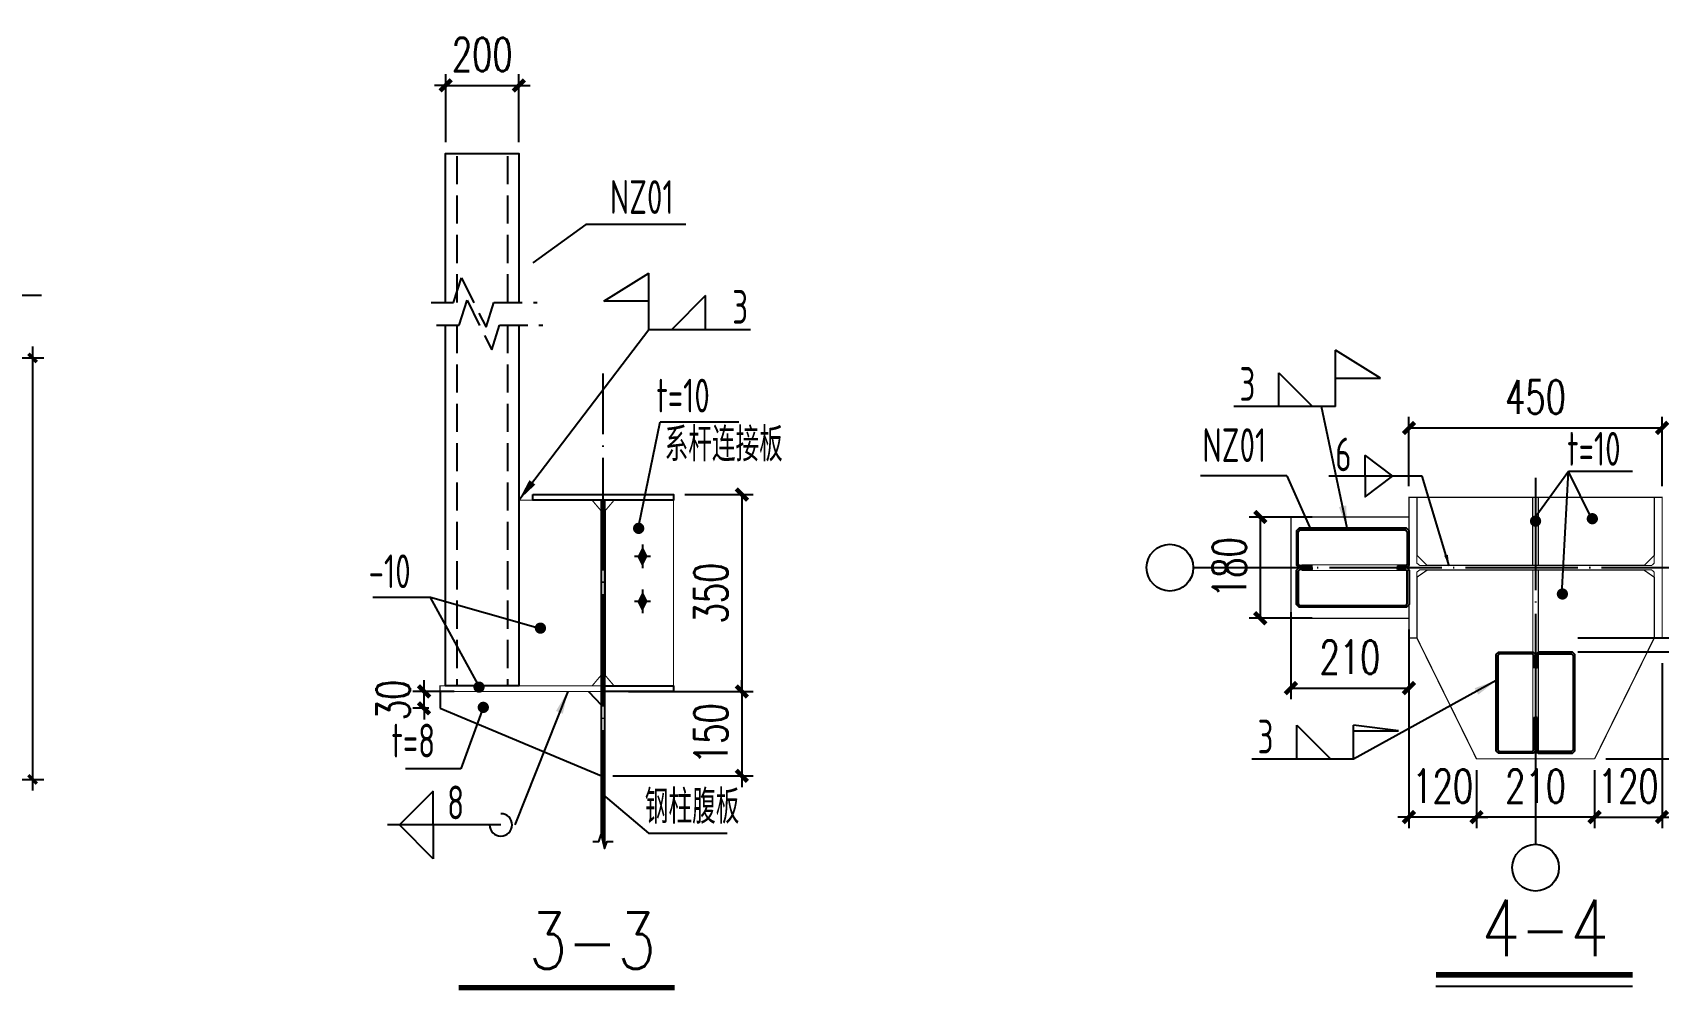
# Model space of a CAD drawing. Extents: x 180850 to 1400258, y 48356 to 327067.
# Drawn here: x 1362115 to 1376570, y 160139 to 168657 of the extents above; entities that cross this region are included whole.
import ezdxf

# ---------------------------------------------------------------- set-up
doc = ezdxf.new("R2010")
doc.units = 0
doc.header["$LTSCALE"] = 1000
doc.linetypes.add('DASH', pattern=[0.35, 0.25, -0.1])
doc.linetypes.add('DOTE', pattern=[2.42, 2, -0.2, 0.02, -0.2])
for name, color, linetype in [('ADIM', 3, 'Continuous'), ('AXIS', 3, 'Continuous'), ('DOTE', 1, 'Continuous'), ('GL', 150, 'Continuous'), ('GZ', 50, 'Continuous'), ('LT', 27, 'Continuous'), ('PZ', 202, 'Continuous'), ('TEXT', 7, 'Continuous')]:
    doc.layers.add(name, color=color, linetype=linetype)
doc.styles.add('_TCH_DIM_T3', font='SIMPLEX', dxfattribs={"width": 0.705882, "bigfont": 'GBCBIG'})
doc.styles.add('SIM-TSSC', font='simplex.shx', dxfattribs={"width": 0.8, "bigfont": 'tssdchn.shx'})
doc.styles.get("Standard").update_dxf_attribs({"font": 'gbenor.shx', "bigfont": 'gbcbig.shx'})
doc.styles.add('TSSD_Dimension', font='Tssdeng.shx', dxfattribs={"width": 0.8, "bigfont": 'hztxt.shx'})
doc.styles.add('TSSD_Label', font='tssdeng.shx', dxfattribs={"width": 0.7, "bigfont": 'hztxt.shx'})
doc.styles.add('TSSD_Norm', font='tssdeng.shx', dxfattribs={"bigfont": 'hztxt.shx'})
doc.dimstyles.new('TCH_100_5', dxfattribs={"dimtxt": 297.5, "dimasz": 100, "dimexe": 100, "dimexo": 100, "dimgap": 126.25, "dimtad": 1, "dimdec": 0, "dimlfac": 0.2, "dimzin": 0, "dimdsep": 46, "dimtxsty": '_TCH_DIM_T3', "dimblk": 'ARCHTICK', "dimcen": 0.09, "dimclrd": 126, "dimclre": 126, "dimclrt": 7, "dimazin": 2, "dimtfac": 1, "dimtdec": 0, "dimtix": 1, "dimtmove": 2, "dimatfit": 3, "dimfxl": 1, "dimtolj": 1, "dimtzin": 0, "dimarcsym": 0})
doc.dimstyles.new('TSSD_10_100', dxfattribs={"dimtxt": 300, "dimasz": 100, "dimexe": 100, "dimexo": 250, "dimgap": 100, "dimtad": 1, "dimdec": 0, "dimlfac": 0.1, "dimzin": 0, "dimdsep": 46, "dimtxsty": 'TSSD_Dimension', "dimblk": 'ARCHTICK', "dimblk1": 'ARCHTICK', "dimblk2": 'ARCHTICK', "dimcen": 0, "dimdle": 100, "dimclrt": 7, "dimadec": 0, "dimazin": 0, "dimtfac": 1, "dimtdec": 0, "dimtix": 1, "dimtmove": 2, "dimatfit": 3, "dimfxl": 1, "dimtolj": 1, "dimtzin": 0, "dimarcsym": 0})
doc.dimstyles.new('TSSD_20_100', dxfattribs={"dimtxt": 300, "dimasz": 75, "dimexe": 100, "dimexo": 250, "dimgap": 100, "dimtad": 1, "dimdec": 0, "dimlfac": 0.2, "dimzin": 0, "dimdsep": 46, "dimtxsty": 'TSSD_Dimension', "dimblk": 'ARCHTICK', "dimcen": 0, "dimdle": 100, "dimclrt": 7, "dimadec": 0, "dimazin": 0, "dimtfac": 1, "dimtdec": 0, "dimtix": 1, "dimtmove": 2, "dimatfit": 3, "dimfxl": 1, "dimtolj": 1, "dimtzin": 0, "dimarcsym": 0})
doc.dimstyles.new('TSSD_LEADER_STYLE_200.0', dxfattribs={"dimtxt": 0.18, "dimasz": 200, "dimexe": 0.18, "dimexo": 0.0625, "dimgap": 0.09, "dimtad": 0, "dimtih": 1, "dimtoh": 1, "dimdec": 4, "dimzin": 0, "dimdsep": 46, "dimtxsty": 'Standard', "dimcen": 0.09, "dimadec": 0, "dimazin": 0, "dimtfac": 1, "dimtdec": 4, "dimtofl": 0, "dimtmove": 0, "dimatfit": 3, "dimfxl": 1, "dimtolj": 1, "dimtzin": 0, "dimarcsym": 0})

# ---------------------------------------------------------------- blocks, each defined once
blk = doc.blocks.new('_ArchTick')
at = {"color": 0, "linetype": 'ByBlock', "const_width": 0.4}
blk.add_lwpolyline([(-0.5, -0.5), (0.5, 0.5)], dxfattribs=at)
blk = doc.blocks.new('*D1867')
at = {"layer": 'Defpoints', "color": 0, "transparency": 16777216}
for p in [(1367314, 162798), (1367173, 162048), (1368421, 162048)]:
    blk.add_point(p, dxfattribs=at)
at = {"layer": 'GL', "color": 126, "lineweight": -2, "transparency": 16777216}
for p, q in [((1367414, 162798), (1368521, 162798)), ((1368421, 162798), (1368421, 162898)), ((1368421, 162798), (1368421, 162048)), ((1367273, 162048), (1368521, 162048)), ((1368421, 162048), (1368421, 161948))]:
    blk.add_line(p, q, dxfattribs=at)
at = {"layer": 'GL', "color": 126, "lineweight": -2, "transparency": 16777216, "xscale": 100, "yscale": 100, "zscale": 100}
for p, rotation in [((1368421, 162798), 270), ((1368421, 162048), 90)]:
    blk.add_blockref('_ArchTick', p, dxfattribs=dict(at, rotation=rotation))
at = {"layer": 'GL', "color": 7, "transparency": 16777216, "insert": (1368146, 162423), "char_height": 297.5, "attachment_point": 5, "rotation": 90, "style": '_TCH_DIM_T3'}
blk.add_mtext('\\A1;150', dxfattribs=at)
blk = doc.blocks.new('*D1868')
at = {"layer": 'Defpoints', "color": 0, "transparency": 16777216}
for p in [(1365596, 162798), (1365963, 162798), (1365738, 162648)]:
    blk.add_point(p, dxfattribs=at)
at = {"layer": 'GL', "color": 126, "lineweight": -2, "transparency": 16777216}
for p, q in [((1365863, 162798), (1365496, 162798)), ((1365596, 162798), (1365596, 162898)), ((1365596, 162648), (1365596, 162798)), ((1365638, 162648), (1365496, 162648)), ((1365596, 162648), (1365596, 162548))]:
    blk.add_line(p, q, dxfattribs=at)
at = {"layer": 'GL', "color": 126, "lineweight": -2, "transparency": 16777216, "xscale": 100, "yscale": 100, "zscale": 100}
for p, rotation in [((1365596, 162798), 270), ((1365596, 162648), 90)]:
    blk.add_blockref('_ArchTick', p, dxfattribs=dict(at, rotation=rotation))
at = {"layer": 'GL', "color": 7, "transparency": 16777216, "insert": (1365321, 162723), "char_height": 297.5, "attachment_point": 5, "rotation": 90, "style": '_TCH_DIM_T3'}
blk.add_mtext('\\A1;30', dxfattribs=at)
blk = doc.blocks.new('_WELD004')
at = {"color": 0, "linetype": 'ByBlock'}
for p, q in [((0, 1), (1, 0)), ((0, 0), (0, 1))]:
    blk.add_line(p, q, dxfattribs=at)
blk = doc.blocks.new('*D1869')
at = {"layer": 'Defpoints', "color": 0, "transparency": 16777216}
for p in [(1366438, 168187), (1365788, 167583), (1366438, 167583)]:
    blk.add_point(p, dxfattribs=at)
at = {"layer": 'GL', "color": 126, "lineweight": -2, "transparency": 16777216}
for p, q in [((1365788, 167683), (1365788, 168287)), ((1366438, 167683), (1366438, 168287)), ((1365788, 168187), (1365688, 168187)), ((1365788, 168187), (1366438, 168187)), ((1366438, 168187), (1366538, 168187))]:
    blk.add_line(p, q, dxfattribs=at)
at = {"layer": 'GL', "color": 126, "lineweight": -2, "transparency": 16777216, "xscale": 100, "yscale": 100, "zscale": 100}
blk.add_blockref('_ArchTick', (1365788, 168187), dxfattribs=at)
at = {"layer": 'GL', "color": 126, "lineweight": -2, "transparency": 16777216, "xscale": 100, "yscale": 100, "zscale": 100, "rotation": 180}
blk.add_blockref('_ArchTick', (1366438, 168187), dxfattribs=at)
at = {"layer": 'GL', "color": 7, "transparency": 16777216, "insert": (1366113, 168462), "char_height": 297.5, "attachment_point": 5, "style": '_TCH_DIM_T3'}
blk.add_mtext('\\A1;200', dxfattribs=at)
blk = doc.blocks.new('*D2059')
at = {"layer": 'Defpoints', "color": 0, "transparency": 16777216}
for p in [(1367813, 164548), (1367813, 162798), (1368421, 162798)]:
    blk.add_point(p, dxfattribs=at)
at = {"layer": 'GL', "color": 126, "lineweight": -2, "transparency": 16777216}
for p, q in [((1367913, 164548), (1368521, 164548)), ((1368421, 164548), (1368421, 162798)), ((1367913, 162798), (1368521, 162798))]:
    blk.add_line(p, q, dxfattribs=at)
at = {"layer": 'GL', "color": 126, "lineweight": -2, "transparency": 16777216, "xscale": 100, "yscale": 100, "zscale": 100}
for p, rotation in [((1368421, 164548), 90), ((1368421, 162798), 270)]:
    blk.add_blockref('_ArchTick', p, dxfattribs=dict(at, rotation=rotation))
at = {"layer": 'GL', "color": 7, "transparency": 16777216, "insert": (1368146, 163673), "char_height": 297.5, "attachment_point": 5, "rotation": 90, "style": '_TCH_DIM_T3'}
blk.add_mtext('\\A1;350', dxfattribs=at)
blk = doc.blocks.new('*D1875')
at = {"layer": 'Defpoints', "color": 0, "transparency": 16777216}
for p in [(1376602, 165141), (1374352, 164524), (1376602, 164524)]:
    blk.add_point(p, dxfattribs=at)
at = {"layer": 'GL', "color": 126, "lineweight": -2, "transparency": 16777216}
for p, q in [((1374352, 164624), (1374352, 165241)), ((1376602, 164624), (1376602, 165241)), ((1374352, 165141), (1376602, 165141))]:
    blk.add_line(p, q, dxfattribs=at)
at = {"layer": 'GL', "color": 126, "lineweight": -2, "transparency": 16777216, "xscale": 100, "yscale": 100, "zscale": 100, "rotation": 180}
blk.add_blockref('_ArchTick', (1374352, 165141), dxfattribs=at)
at = {"layer": 'GL', "color": 126, "lineweight": -2, "transparency": 16777216, "xscale": 100, "yscale": 100, "zscale": 100}
blk.add_blockref('_ArchTick', (1376602, 165141), dxfattribs=at)
at = {"layer": 'GL', "color": 7, "transparency": 16777216, "insert": (1375477, 165416), "char_height": 297.5, "attachment_point": 5, "style": '_TCH_DIM_T3'}
blk.add_mtext('\\A1;450', dxfattribs=at)
blk = doc.blocks.new('*D1876')
at = {"layer": 'Defpoints', "color": 0, "transparency": 16777216}
for p in [(1374952, 162199), (1376002, 162199), (1374952, 161681)]:
    blk.add_point(p, dxfattribs=at)
at = {"layer": 'GL', "color": 126, "lineweight": -2, "transparency": 16777216}
for p, q in [((1374952, 162099), (1374952, 161581)), ((1376002, 162099), (1376002, 161581)), ((1376002, 161681), (1374952, 161681))]:
    blk.add_line(p, q, dxfattribs=at)
at = {"layer": 'GL', "color": 126, "lineweight": -2, "transparency": 16777216, "xscale": 100, "yscale": 100, "zscale": 100, "rotation": 180}
blk.add_blockref('_ArchTick', (1374952, 161681), dxfattribs=at)
at = {"layer": 'GL', "color": 126, "lineweight": -2, "transparency": 16777216, "xscale": 100, "yscale": 100, "zscale": 100}
blk.add_blockref('_ArchTick', (1376002, 161681), dxfattribs=at)
at = {"layer": 'GL', "color": 7, "transparency": 16777216, "insert": (1375477, 161956), "char_height": 297.5, "attachment_point": 5, "style": '_TCH_DIM_T3'}
blk.add_mtext('\\A1;210', dxfattribs=at)
blk = doc.blocks.new('*D1877')
at = {"layer": 'Defpoints', "color": 0, "transparency": 16777216}
for p in [(1374352, 163149), (1374952, 162199), (1374352, 161681)]:
    blk.add_point(p, dxfattribs=at)
at = {"layer": 'GL', "color": 126, "lineweight": -2, "transparency": 16777216}
for p, q in [((1374352, 163049), (1374352, 161581)), ((1374952, 162099), (1374952, 161581)), ((1374352, 161681), (1374252, 161681)), ((1374952, 161681), (1374352, 161681)), ((1374952, 161681), (1375052, 161681))]:
    blk.add_line(p, q, dxfattribs=at)
at = {"layer": 'GL', "color": 126, "lineweight": -2, "transparency": 16777216, "xscale": 100, "yscale": 100, "zscale": 100}
blk.add_blockref('_ArchTick', (1374352, 161681), dxfattribs=at)
at = {"layer": 'GL', "color": 126, "lineweight": -2, "transparency": 16777216, "xscale": 100, "yscale": 100, "zscale": 100, "rotation": 180}
blk.add_blockref('_ArchTick', (1374952, 161681), dxfattribs=at)
at = {"layer": 'GL', "color": 7, "transparency": 16777216, "insert": (1374652, 161956), "char_height": 297.5, "attachment_point": 5, "style": '_TCH_DIM_T3'}
blk.add_mtext('\\A1;120', dxfattribs=at)
blk = doc.blocks.new('*D1879')
at = {"layer": 'Defpoints', "color": 0, "transparency": 16777216}
for p in [(1373592, 164349), (1373030, 163449), (1373592, 163449)]:
    blk.add_point(p, dxfattribs=at)
at = {"layer": 'GL', "color": 126, "lineweight": -2, "transparency": 16777216}
for p, q in [((1373492, 164349), (1372930, 164349)), ((1373030, 164349), (1373030, 163449)), ((1373492, 163449), (1372930, 163449))]:
    blk.add_line(p, q, dxfattribs=at)
at = {"layer": 'GL', "color": 126, "lineweight": -2, "transparency": 16777216, "xscale": 100, "yscale": 100, "zscale": 100}
for p, rotation in [((1373030, 164349), 90), ((1373030, 163449), 270)]:
    blk.add_blockref('_ArchTick', p, dxfattribs=dict(at, rotation=rotation))
at = {"layer": 'GL', "color": 7, "transparency": 16777216, "insert": (1372755, 163899), "char_height": 297.5, "attachment_point": 5, "rotation": 90, "style": '_TCH_DIM_T3'}
blk.add_mtext('\\A1;180', dxfattribs=at)
blk = doc.blocks.new('*D1880')
at = {"layer": 'Defpoints', "color": 0, "transparency": 16777216}
for p in [(1373302, 163602), (1374352, 163449), (1374352, 162828)]:
    blk.add_point(p, dxfattribs=at)
at = {"layer": 'GL', "color": 126, "lineweight": -2, "transparency": 16777216}
for p, q in [((1373302, 163502), (1373302, 162728)), ((1374352, 163349), (1374352, 162728)), ((1373302, 162828), (1374352, 162828))]:
    blk.add_line(p, q, dxfattribs=at)
at = {"layer": 'GL', "color": 126, "lineweight": -2, "transparency": 16777216, "xscale": 100, "yscale": 100, "zscale": 100, "rotation": 180}
blk.add_blockref('_ArchTick', (1373302, 162828), dxfattribs=at)
at = {"layer": 'GL', "color": 126, "lineweight": -2, "transparency": 16777216, "xscale": 100, "yscale": 100, "zscale": 100}
blk.add_blockref('_ArchTick', (1374352, 162828), dxfattribs=at)
at = {"layer": 'GL', "color": 7, "transparency": 16777216, "insert": (1373827, 163103), "char_height": 297.5, "attachment_point": 5, "style": '_TCH_DIM_T3'}
blk.add_mtext('\\A1;210', dxfattribs=at)
blk = doc.blocks.new('*D1882')
at = {"layer": 'Defpoints', "color": 0, "transparency": 16777216}
for p in [(1376602, 163149), (1377712, 163149), (1376002, 162199)]:
    blk.add_point(p, dxfattribs=at)
at = {"layer": 'GL', "color": 126, "lineweight": -2, "transparency": 16777216}
for p, q in [((1376702, 163149), (1377812, 163149)), ((1377712, 162199), (1377712, 163149)), ((1376102, 162199), (1377812, 162199))]:
    blk.add_line(p, q, dxfattribs=at)
at = {"layer": 'GL', "color": 126, "lineweight": -2, "transparency": 16777216, "xscale": 100, "yscale": 100, "zscale": 100}
for p, rotation in [((1377712, 163149), 90), ((1377712, 162199), 270)]:
    blk.add_blockref('_ArchTick', p, dxfattribs=dict(at, rotation=rotation))
at = {"layer": 'GL', "color": 7, "transparency": 16777216, "insert": (1377437, 162674), "char_height": 297.5, "attachment_point": 5, "rotation": 90, "style": '_TCH_DIM_T3'}
blk.add_mtext('\\A1;210', dxfattribs=at)
blk = doc.blocks.new('*D1889')
at = {"layer": 'Defpoints', "color": 0, "transparency": 16777216}
for p in [(1376602, 163149), (1376002, 162199), (1376602, 161681)]:
    blk.add_point(p, dxfattribs=at)
at = {"layer": 'GL', "color": 126, "lineweight": -2, "transparency": 16777216}
for p, q in [((1376602, 163049), (1376602, 161581)), ((1376002, 162099), (1376002, 161581)), ((1376002, 161681), (1375902, 161681)), ((1376002, 161681), (1376602, 161681)), ((1376602, 161681), (1376702, 161681))]:
    blk.add_line(p, q, dxfattribs=at)
at = {"layer": 'GL', "color": 126, "lineweight": -2, "transparency": 16777216, "xscale": 100, "yscale": 100, "zscale": 100}
blk.add_blockref('_ArchTick', (1376002, 161681), dxfattribs=at)
at = {"layer": 'GL', "color": 126, "lineweight": -2, "transparency": 16777216, "xscale": 100, "yscale": 100, "zscale": 100, "rotation": 180}
blk.add_blockref('_ArchTick', (1376602, 161681), dxfattribs=at)
at = {"layer": 'GL', "color": 7, "transparency": 16777216, "insert": (1376302, 161956), "char_height": 297.5, "attachment_point": 5, "style": '_TCH_DIM_T3'}
blk.add_mtext('\\A1;120', dxfattribs=at)
blk = doc.blocks.new('*D1893')
at = {"layer": 'Defpoints', "color": 0, "transparency": 16777216}
for p in [(1375754, 163274), (1375754, 163149), (1377241, 163149)]:
    blk.add_point(p, dxfattribs=at)
at = {"layer": 'GL', "color": 126, "lineweight": -2, "transparency": 16777216}
for p, q in [((1377241, 163274), (1377241, 163374)), ((1375854, 163274), (1377341, 163274)), ((1377241, 163274), (1377241, 163149)), ((1375854, 163149), (1377341, 163149)), ((1377241, 163149), (1377241, 163049))]:
    blk.add_line(p, q, dxfattribs=at)
at = {"layer": 'GL', "color": 126, "lineweight": -2, "transparency": 16777216, "xscale": 100, "yscale": 100, "zscale": 100}
for p, rotation in [((1377241, 163274), 270), ((1377241, 163149), 90)]:
    blk.add_blockref('_ArchTick', p, dxfattribs=dict(at, rotation=rotation))
at = {"layer": 'GL', "color": 7, "transparency": 16777216, "insert": (1376966, 163211), "char_height": 297.5, "attachment_point": 5, "rotation": 90, "style": '_TCH_DIM_T3'}
blk.add_mtext('\\A1;25', dxfattribs=at)
blk = doc.blocks.new('*D2002')
at = {"layer": 'AXIS', "color": 0, "lineweight": -2, "transparency": 16777216}
for p, q in [((1362115, 165864), (1362115, 161916)), ((1360361, 165764), (1362215, 165764)), ((1360360, 162016), (1362215, 162016))]:
    blk.add_line(p, q, dxfattribs=at)
at = {"layer": 'Defpoints', "color": 0, "transparency": 16777216}
for p in [(1360111, 165764), (1360110, 162016), (1362115, 162016)]:
    blk.add_point(p, dxfattribs=at)
at = {"layer": 'AXIS', "color": 0, "lineweight": -2, "transparency": 16777216, "xscale": 75, "yscale": 75, "zscale": 75}
for p, rotation in [((1362115, 165764), 90), ((1362115, 162016), 270)]:
    blk.add_blockref('_ArchTick', p, dxfattribs=dict(at, rotation=rotation))
at = {"layer": 'AXIS', "color": 7, "transparency": 16777216, "insert": (1361865, 163890), "char_height": 300, "attachment_point": 5, "rotation": 90, "style": 'TSSD_Dimension'}
blk.add_mtext('\\A1;750', dxfattribs=at)

msp = doc.modelspace()

# ---------------------------------------------------------------- hatches: boundary and pattern name
for points in [[(1367537.52, 164068.35), (1367572.62, 163998.15), (1367537.52, 163927.95), (1367502.42, 163998.15)], [(1367537.52, 163668.35), (1367572.62, 163598.15), (1367537.52, 163527.95), (1367502.42, 163598.15)]]:
    msp.add_hatch(color=256).paths.add_polyline_path(points)
at = {"layer": 'AXIS'}
h = msp.add_hatch(color=256, dxfattribs=at)
h.paths.add_polyline_path([(1367194.53, 166267.91), (1367594.53, 166517.91), (1367594.53, 166267.91)], flags=16)
edge = h.paths.add_edge_path()
edge.add_line((1367194.53, 166267.91), (1367594.53, 166517.91))
edge.add_line((1367594.53, 166267.91), (1367194.53, 166267.91))
edge.add_line((1367594.53, 166017.91), (1367594.53, 166517.91))
h = msp.add_hatch(color=256, dxfattribs=at)
h.paths.add_polyline_path([(1374099.45, 165582.51), (1373699.45, 165832.51), (1373699.45, 165582.51)], flags=16)
edge = h.paths.add_edge_path()
edge.add_line((1374099.45, 165582.51), (1373699.45, 165832.51))
edge.add_line((1373699.45, 165582.51), (1374099.45, 165582.51))
edge.add_line((1373699.45, 165332.51), (1373699.45, 165832.51))
h = msp.add_hatch(color=256, dxfattribs=at)
h.paths.add_polyline_path([(1374260.17, 162447.04), (1373860.17, 162697.04), (1373860.17, 162447.04)], flags=16)
edge = h.paths.add_edge_path()
edge.add_line((1374260.17, 162447.04), (1373860.17, 162697.04))
edge.add_line((1373860.17, 162447.04), (1374260.17, 162447.04))
edge.add_line((1373860.17, 162197.04), (1373860.17, 162697.04))

# ---------------------------------------------------------------- linework, layer by layer
for p, q in [((1367537.52, 164103.45), (1367537.52, 163892.85)), ((1367607.72, 163998.15), (1367467.32, 163998.15)), ((1367537.52, 164068.35), (1367502.42, 163998.15)), ((1367537.52, 163927.95), (1367502.42, 163998.15)), ((1367537.52, 164068.35), (1367572.62, 163998.15)), ((1367537.52, 163927.95), (1367572.62, 163998.15)), ((1367537.52, 163668.35), (1367502.42, 163598.15)), ((1367537.52, 163703.45), (1367537.52, 163492.85)), ((1367537.52, 163668.35), (1367572.62, 163598.15)), ((1367607.72, 163598.15), (1367467.32, 163598.15)), ((1367537.52, 163527.95), (1367502.42, 163598.15)), ((1367537.52, 163527.95), (1367572.62, 163598.15))]:
    msp.add_line(p, q)
at = {"layer": 'ADIM', "const_width": 50}
for points in [[(1365903.9, 160163.95), (1367822.93, 160163.95)], [(1374591.43, 160277.32), (1376339.81, 160277.32)]]:
    msp.add_lwpolyline(points, dxfattribs=at)
at = {"layer": 'ADIM'}
msp.add_lwpolyline([(1374591.43, 160177.32), (1376339.81, 160177.32)], dxfattribs=at)
at = {"layer": 'AXIS'}
for p, q in [((1367034.55, 166950.9), (1366562.52, 166609)), ((1367922.28, 166950.9), (1367034.55, 166950.9)), ((1367194.53, 166267.91), (1367594.53, 166517.91)), ((1367594.53, 166017.91), (1367594.53, 166517.91)), ((1360520.04, 166322.87), (1362193.2, 166322.87)), ((1367594.53, 166267.91), (1367194.53, 166267.91)), ((1368098.59, 166317.91), (1367798.59, 166017.91)), ((1368098.59, 166017.91), (1368098.59, 166317.91)), ((1367594.53, 166017.91), (1368498.59, 166017.91)), ((1373699.45, 165332.51, -11306.77), (1373699.45, 165832.51, -11306.77)), ((1374099.45, 165582.51, -11306.77), (1373699.45, 165832.51, -11306.77)), ((1373195.38, 165632.51, -11306.77), (1373495.38, 165332.51, -11306.77)), ((1373195.38, 165332.51, -11306.77), (1373195.38, 165632.51, -11306.77)), ((1373699.45, 165582.51, -11306.77), (1374099.45, 165582.51, -11306.77)), ((1373699.45, 165332.51, -11306.77), (1372795.38, 165332.51, -11306.77)), ((1367505.82, 164273.24), (1367694.15, 165194.53)), ((1367694.15, 165194.53), (1368393.11, 165194.53)), ((1373265.91, 164715.72), (1372497.92, 164715.72)), ((1373265.91, 164715.72), (1373479.79, 164233.72)), ((1375771.15, 164754.21), (1375451.5, 164312.45)), ((1375710.71, 163664.51), (1375771.15, 164754.21)), ((1376339, 164754.21), (1375771.15, 164754.21)), ((1375976.76, 164333.93), (1375771.15, 164754.21)), ((1365652.14, 163632.1), (1365140.41, 163632.1)), ((1366630.16, 163355.8), (1365652.14, 163632.1)), ((1366076.06, 162859.96), (1365652.14, 163632.1)), ((1366122.47, 162656.53), (1365923.12, 162110.58)), ((1373356.11, 162497.04, -5653.38), (1373656.11, 162197.04, -5653.38)), ((1373356.11, 162197.04, -5653.38), (1373356.11, 162497.04, -5653.38)), ((1373860.17, 162197.04, -5653.38), (1373860.17, 162497.04, -5653.38)), ((1374260.17, 162447.04, -5653.38), (1373860.17, 162497.04, -5653.38)), ((1373860.17, 162447.04, -5653.38), (1374260.17, 162447.04, -5653.38)), ((1373860.17, 162197.04, -5653.38), (1372956.11, 162197.04, -5653.38)), ((1365923.12, 162110.58), (1365432.13, 162110.58)), ((1367187.52, 161877.94), (1367592.35, 161538.38)), ((1366277.67, 161610.99), (1365270.16, 161610.99)), ((1367592.35, 161538.38), (1368291.31, 161538.38))]:
    msp.add_line(p, q, dxfattribs=at)
for points in [[(1373963.2, 164712.95), (1373963.2, 164896.77), (1374206.02, 164712.95), (1373963.2, 164712.95)], [(1373963.2, 164712.95), (1373963.2, 164529.14), (1374206.02, 164712.95), (1373963.2, 164712.95)]]:
    msp.add_lwpolyline(points, close=True, dxfattribs=at)
at = {"layer": 'AXIS', "const_width": 50}
for points in [[(1375452.41, 164312.45, -1), (1375502.41, 164312.45, -1)], [(1375957.14, 164333.93, -1), (1376007.14, 164333.93, -1)], [(1367528.6, 164246.19, -1), (1367478.78, 164250.47, -1)], [(1375691.08, 163664.51, -1), (1375741.08, 163664.51, -1)], [(1366605.16, 163360.93, -1), (1366655.16, 163360.93, -1)], [(1366109.62, 162836.47, -1), (1366059.62, 162836.47, -1)], [(1366097.47, 162656.53, 1), (1366147.47, 162656.53, 1)]]:
    msp.add_lwpolyline(points, format="xyb", close=True, dxfattribs=at)
at = {"layer": 'AXIS'}
for centre in [(1372226.8, 163898.75), (1375477.41, 161231.18)]:
    msp.add_circle(centre, 207.75, dxfattribs=at)
msp.add_arc((1366277.67, 161610.99), 100, 180, 90, dxfattribs=at)
at = {"layer": 'DOTE', "color": 1, "linetype": 'DOTE', "ltscale": 0.5}
for p, q in [((1367187.52, 161454.42), (1367187.52, 165625.63)), ((1375477.41, 164698.75), (1375477.41, 161438.93)), ((1372434.55, 163898.75), (1376989.87, 163898.75))]:
    msp.add_line(p, q, dxfattribs=at)
at = {"layer": 'GZ'}
for p, q in [((1367172.52, 161517.73), (1367172.52, 164498.15)), ((1367202.52, 161407.51), (1367202.52, 164498.15))]:
    msp.add_line(p, q, dxfattribs=at)
msp.add_lwpolyline([(1366562.52, 164548.15), (1367812.52, 164548.15), (1367812.52, 164498.15), (1366562.52, 164498.15)], close=True, dxfattribs=at)
at = {"layer": 'GZ', "const_width": 10}
msp.add_lwpolyline([(1374352.41, 164523.75), (1374352.41, 163273.75), (1374422.41, 163273.75), (1374422.41, 163859.5), (1374447.41, 163878.75), (1376509.16, 163878.75), (1376532.41, 163859.5), (1376532.41, 163273.75), (1376602.41, 163273.75), (1376602.41, 164523.75), (1376532.41, 164523.75), (1376532.41, 163938.75), (1376509.97, 163918.75), (1374447.41, 163918.75), (1374422.41, 163938.75), (1374422.41, 164523.75), (1374352.41, 164523.75)], close=True, dxfattribs=at)
at = {"layer": 'GZ'}
msp.add_lwpolyline([(1367097.52, 161463.67), (1367150.52, 161463.67), (1367150.52, 161463.67), (1367170.52, 161526.17), (1367200.1, 161401.33), (1367224.52, 161463.67), (1367224.52, 161463.67), (1367277.52, 161463.67)], dxfattribs=at)
at = {"layer": 'LT', "color": 8, "linetype": 'DASH'}
for p, q in [((1365887.52, 167557.74), (1365887.52, 166255.94)), ((1366337.52, 167557.74), (1366337.52, 166255.94)), ((1365887.52, 166055.94), (1365887.52, 162848.15)), ((1366337.52, 166055.94), (1366337.52, 162848.15))]:
    msp.add_line(p, q, dxfattribs=at)
at = {"layer": 'LT'}
for points in [[(1365787.52, 166255.94), (1365787.52, 167582.74), (1366437.52, 167582.74), (1366437.52, 166255.94)], [(1366437.52, 166055.94), (1366437.52, 162848.15), (1365787.52, 162848.15), (1365787.52, 166055.94)]]:
    msp.add_lwpolyline(points, dxfattribs=at)
at = {"layer": 'LT', "color": 8, "linetype": 'DASH'}
for points in [[(1365657.52, 166255.94), (1365857.52, 166255.94), (1365927.52, 166475.94), (1366147.52, 166035.94), (1366217.52, 166255.94), (1366602.53, 166255.94)], [(1365707.52, 166055.94), (1365907.52, 166055.94), (1365977.52, 166275.94), (1366197.52, 165835.94), (1366267.52, 166055.94), (1366652.53, 166055.94)]]:
    msp.add_lwpolyline(points, dxfattribs=at)
at = {"layer": 'LT'}
for points in [[(1374249.54, 163913.72), (1374249.54, 163898.72), (1374329.91, 163898.72), (1374352.41, 163921.22), (1374352.41, 164226.22), (1374329.91, 164248.72), (1373374.91, 164248.72), (1373352.41, 164226.22), (1373352.41, 163921.22), (1373374.91, 163898.72), (1373489, 163898.72), (1373489, 163913.72), (1373382.41, 163913.72), (1373367.41, 163928.72), (1373367.41, 164218.72), (1373382.41, 164233.72), (1374322.41, 164233.72), (1374337.41, 164218.72), (1374337.41, 163928.72), (1374322.41, 163913.72), (1374249.54, 163913.72)], [(1374249.54, 163883.72), (1374249.54, 163898.72), (1374329.91, 163898.72), (1374352.41, 163876.22), (1374352.41, 163571.22), (1374329.91, 163548.72), (1373374.91, 163548.72), (1373352.41, 163571.22), (1373352.41, 163876.22), (1373374.91, 163898.72), (1373489, 163898.72), (1373489, 163883.72), (1373382.41, 163883.72), (1373367.41, 163868.72), (1373367.41, 163578.72), (1373382.41, 163563.72), (1374322.41, 163563.72), (1374337.41, 163578.72), (1374337.41, 163868.72), (1374322.41, 163883.72), (1374249.54, 163883.72)], [(1375462.41, 162566.85), (1375477.41, 162566.85), (1375477.41, 162271.25), (1375454.91, 162248.75), (1375149.91, 162248.75), (1375127.41, 162271.25), (1375127.41, 163126.25), (1375149.91, 163148.75), (1375454.91, 163148.75), (1375477.41, 163126.25), (1375477.41, 163012.16), (1375462.41, 163012.16), (1375462.41, 163118.75), (1375447.41, 163133.75), (1375157.41, 163133.75), (1375142.41, 163118.75), (1375142.41, 162278.75), (1375157.41, 162263.75), (1375447.41, 162263.75), (1375462.41, 162278.75), (1375462.41, 162566.85)], [(1375492.41, 162566.85), (1375477.41, 162566.85), (1375477.41, 162271.25), (1375499.91, 162248.75), (1375804.91, 162248.75), (1375827.41, 162271.25), (1375827.41, 163126.25), (1375804.91, 163148.75), (1375499.91, 163148.75), (1375477.41, 163126.25), (1375477.41, 163012.16), (1375492.41, 163012.16), (1375492.41, 163118.75), (1375507.41, 163133.75), (1375797.41, 163133.75), (1375812.41, 163118.75), (1375812.41, 162278.75), (1375797.41, 162263.75), (1375507.41, 162263.75), (1375492.41, 162278.75), (1375492.41, 162566.85)]]:
    msp.add_lwpolyline(points, close=True, dxfattribs=at)
at = {"layer": 'PZ'}
for p, q in [((1365737.52, 162798.15), (1365737.52, 162648.15)), ((1367058.92, 162798.15), (1367172.52, 162675.42)), ((1365737.52, 162648.15), (1367172.52, 162048.45))]:
    msp.add_line(p, q, dxfattribs=at)
for points, const_width in [([(1366437.52, 164498.15), (1367090.19, 164498.15), (1367167.52, 164406.67), (1367167.52, 162939.64), (1367090.19, 162848.15), (1366437.52, 162848.15), (1366437.52, 164498.15)], 10), ([(1367812.52, 164498.15), (1367284.85, 164498.15), (1367207.52, 164406.67), (1367207.52, 162939.64), (1367284.85, 162848.15), (1367812.52, 162848.15), (1367812.52, 164498.15)], 10), ([(1374422.41, 164523.75), (1374422.41, 164009.18), (1374512.73, 163918.75), (1376443.4, 163918.75), (1376532.41, 164007.86), (1376532.41, 164523.75), (1374422.41, 164523.75)], 11.25), ([(1374515.78, 163878.75), (1374422.41, 163814.05), (1374422.41, 163273.75), (1374952.41, 162198.75), (1376002.41, 162198.75)], 11.25), ([(1376439.04, 163878.75), (1376439.04, 163878.75), (1374515.78, 163878.75)], 11.25), ([(1376439.04, 163878.75), (1376532.41, 163814.05), (1376532.41, 163273.75), (1376002.41, 162198.75), (1376002.41, 162198.75)], 11.25)]:
    msp.add_lwpolyline(points, dxfattribs=dict(at, const_width=const_width))
for points, const_width in [([(1375452.41, 163918.75), (1375502.41, 163918.75), (1375502.41, 164523.75), (1375452.41, 164523.75)], 11.25), ([(1374352.41, 163448.75), (1373302.41, 163448.75), (1373302.41, 164348.75), (1374352.41, 164348.75)], 11.25), ([(1365737.52, 162848.15), (1367172.52, 162848.15), (1367172.52, 162798.15), (1365737.52, 162798.15)], 10)]:
    msp.add_lwpolyline(points, close=True, dxfattribs=dict(at, const_width=const_width))
at = {"layer": 'PZ', "linetype": 'DASH', "const_width": 10}
msp.add_lwpolyline([(1374352.41, 163923.75), (1374352.41, 163873.75), (1373402.41, 163873.75), (1373402.41, 163923.75)], close=True, dxfattribs=at)
at = {"layer": 'PZ', "color": 8, "linetype": 'DASH', "const_width": 10}
msp.add_lwpolyline([(1375452.41, 163878.75), (1375502.41, 163878.75), (1375502.41, 162248.75), (1375452.41, 162248.75)], close=True, dxfattribs=at)
at = {"layer": 'PZ'}
msp.add_lwpolyline([(1367202.52, 162848.15), (1367812.52, 162848.15), (1367812.52, 162798.15), (1367202.52, 162798.15)], dxfattribs=at)

# ---------------------------------------------------------------- block references
at = {"layer": 'AXIS', "xscale": -300, "yscale": 300, "zscale": 300}
msp.add_blockref('_WELD004', (1365677.67, 161610.99), dxfattribs=at)
at = {"layer": 'AXIS', "xscale": 300, "yscale": 300, "zscale": 300, "rotation": 180}
msp.add_blockref('_WELD004', (1365677.67, 161610.99), dxfattribs=at)

# ---------------------------------------------------------------- texts
at = {"layer": 'TEXT', "width": 0.7}
for s, style, p in [('NZ01', 'TSSD_Norm', (1367247.11, 167044.33)), ('-10', 'TSSD_Norm', (1365102.73, 163716.27)), ('t=8', 'TSSD_Norm', (1365305.12, 162211.04)), ('3', 'TSSD_Label', (1373006.11, 162247.04, -5653.38)), ('8', 'TSSD_Label', (1365800.75, 161660.99)), ('钢柱腹板', 'TSSD_Norm', (1367558.81, 161622.55))]:
    msp.add_text(s, height=300, dxfattribs=dict(at, style=style)).set_placement(p)
at = {"layer": 'TEXT', "style": 'TSSD_Norm', "width": 0.7}
for s, p in [('3', (1368335.51, 166067.91)), ('3', (1372845.38, 165382.51, -11306.77)), ('t=10', (1367660.61, 165278.7)), ('系杆连接板', (1367734.9, 164843.84)), ('NZ01', (1372515.22, 164838.09)), ('t=10', (1375758.08, 164805.57)), ('6', (1373695.73, 164756.35))]:
    msp.add_text(s, height=300, rotation=360, dxfattribs=at).set_placement(p)
at = {"layer": 'TEXT', "linetype": 'ByBlock', "style": 'SIM-TSSC', "width": 0.8}
for s, p in [('4-4', (1374997.12, 160444.97)), ('3-3', (1366525.98, 160331.59))]:
    msp.add_text(s, height=500, dxfattribs=at).set_placement(p)

# ---------------------------------------------------------------- dimensions: what is measured, and where the dimension line sits
at = {"layer": 'AXIS'}
dim = msp.add_linear_dim(base=(1362115.3, 162015.68), p1=(1360111.24, 165764.44), p2=(1360109.87, 162015.68), angle=90, dimstyle='TSSD_20_100', dxfattribs=at)
dim.commit()
dim.dimension.update_dxf_attribs({"geometry": '*D2002', "text_midpoint": (1361865.3, 163890.06)})
at = {"layer": 'GL'}
for base, p1, p2, text, picture, middle in [((1366437.52, 168187.1), (1365787.52, 167582.74), (1366437.52, 167582.74), '200', '*D1869', (1366112.52, 168462.1)), ((1374352.41, 162827.52), (1373302.41, 163602.25), (1374352.41, 163448.75), '210', '*D1880', (1373827.41, 163102.52))]:
    dim = msp.add_linear_dim(base=base, p1=p1, p2=p2, text=text, dimstyle='TCH_100_5', dxfattribs=at)
    dim.commit()
    dim.dimension.update_dxf_attribs({"geometry": picture, "text_midpoint": middle})
for base, p1, p2, picture, middle in [((1376602.41, 165141.28), (1374352.41, 164523.75), (1376602.41, 164523.75), '*D1875', (1375477.41, 165416.28)), ((1374352.41, 161681.05), (1374952.41, 162198.75), (1374352.41, 163148.75), '*D1877', (1374652.41, 161956.05)), ((1374952.41, 161681.05), (1376002.41, 162198.75), (1374952.41, 162198.75), '*D1876', (1375477.41, 161956.05))]:
    dim = msp.add_linear_dim(base=base, p1=p1, p2=p2, dimstyle='TCH_100_5', dxfattribs=at)
    dim.commit()
    dim.dimension.update_dxf_attribs({"geometry": picture, "text_midpoint": middle})
for base, p1, p2, angle, picture, middle in [((1368420.89, 162798.15), (1367812.52, 164548.15), (1367812.52, 162798.15), 90, '*D2059', (1368145.89, 163673.15)), ((1373029.81, 163448.75), (1373591.64, 164348.75), (1373591.64, 163448.75), 90, '*D1879', (1372754.81, 163898.75)), ((1377240.56, 163148.75), (1375754.2, 163273.75), (1375754.2, 163148.75), 90, '*D1893', (1376965.56, 163211.25)), ((1376602.41, 161681.05), (1376002.41, 162198.75), (1376602.41, 163148.75), 180, '*D1889', (1376302.41, 161956.05)), ((1365595.88, 162798.15), (1365737.52, 162648.15), (1365963.43, 162798.15), 90, '*D1868', (1365320.88, 162723.15)), ((1368420.89, 162048.15), (1367314.39, 162798.15), (1367172.52, 162048.15), 90, '*D1867', (1368145.89, 162423.15))]:
    dim = msp.add_linear_dim(base=base, p1=p1, p2=p2, angle=angle, dimstyle='TCH_100_5', dxfattribs=at)
    dim.commit()
    dim.dimension.update_dxf_attribs({"geometry": picture, "text_midpoint": middle})
dim = msp.add_linear_dim(base=(1377711.83, 163148.75), p1=(1376002.41, 162198.75), p2=(1376602.41, 163148.75), angle=270, text='210', dimstyle='TCH_100_5', dxfattribs=at)
dim.commit()
dim.dimension.update_dxf_attribs({"geometry": '*D1882', "text_midpoint": (1377436.83, 162673.75)})

# ---------------------------------------------------------------- leaders
at = {"layer": 'AXIS'}
for points, dimstyle in [([(1366437.52, 164498.15), (1367594.53, 166017.91)], 'TSSD_LEADER_STYLE_200.0'), ([(1373802.41, 164248.72, -5653.38), (1373575.02, 165332.51, -5653.38)], 'TSSD_LEADER_STYLE_200.0'), ([(1374710.19, 163913.75), (1374470.69, 164712.95), (1373638.5, 164712.95)], 'TSSD_10_100'), ([(1366872.84, 162798.15), (1366402.67, 161610.99)], 'TSSD_LEADER_STYLE_200.0'), ([(1375127.41, 162895.07), (1373860.17, 162197.04)], 'TSSD_LEADER_STYLE_200.0')]:
    msp.add_leader(points, dimstyle=dimstyle, dxfattribs=at)

doc.saveas('drawing.dxf')
